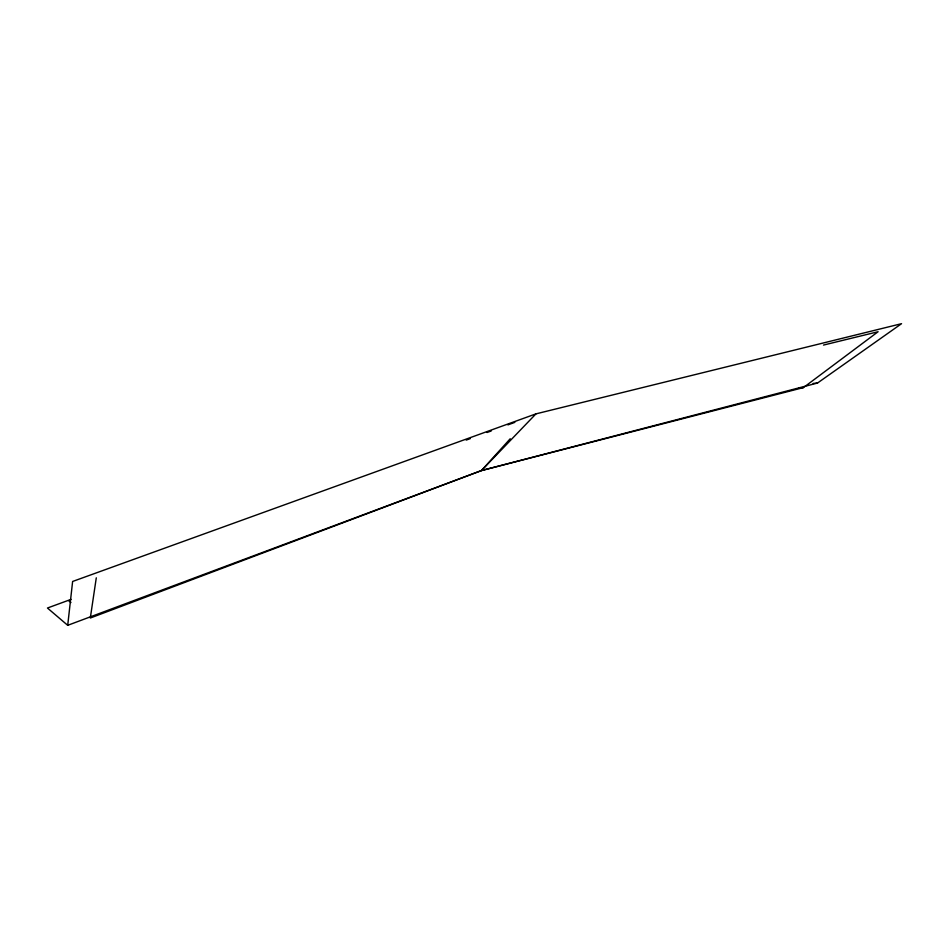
<?xml version="1.0" encoding="UTF-8"?>
<svg xmlns="http://www.w3.org/2000/svg" width="949" height="949" viewBox="0 0 949 949"><rect width="100%" height="100%" fill="white"/><g stroke="black" fill="none" stroke-linecap="round" stroke-linejoin="round"><path stroke-width="1.42" d="M67.711 625.32L72.622 581.464L535.948 413.871L901.55 323.68L817.504 383.04L481.44 470.574L67.711 625.32L47.45 608.024L71.056 599.365M96.288 577.822L90.309 618.024L481.44 470.574L803.423 387.595L878.11 331.723L823.471 345.08M510.242 438.735L481.44 470.574L535.948 413.871M466.22 440.099L470.384 438.58M487.051 432.495L491.214 430.976M507.893 424.891L514.832 422.352M813.115 383.443L817.504 383.04M798.999 387.88L803.423 387.595M68.672 600.705L70.95 602.532"/></g></svg>
